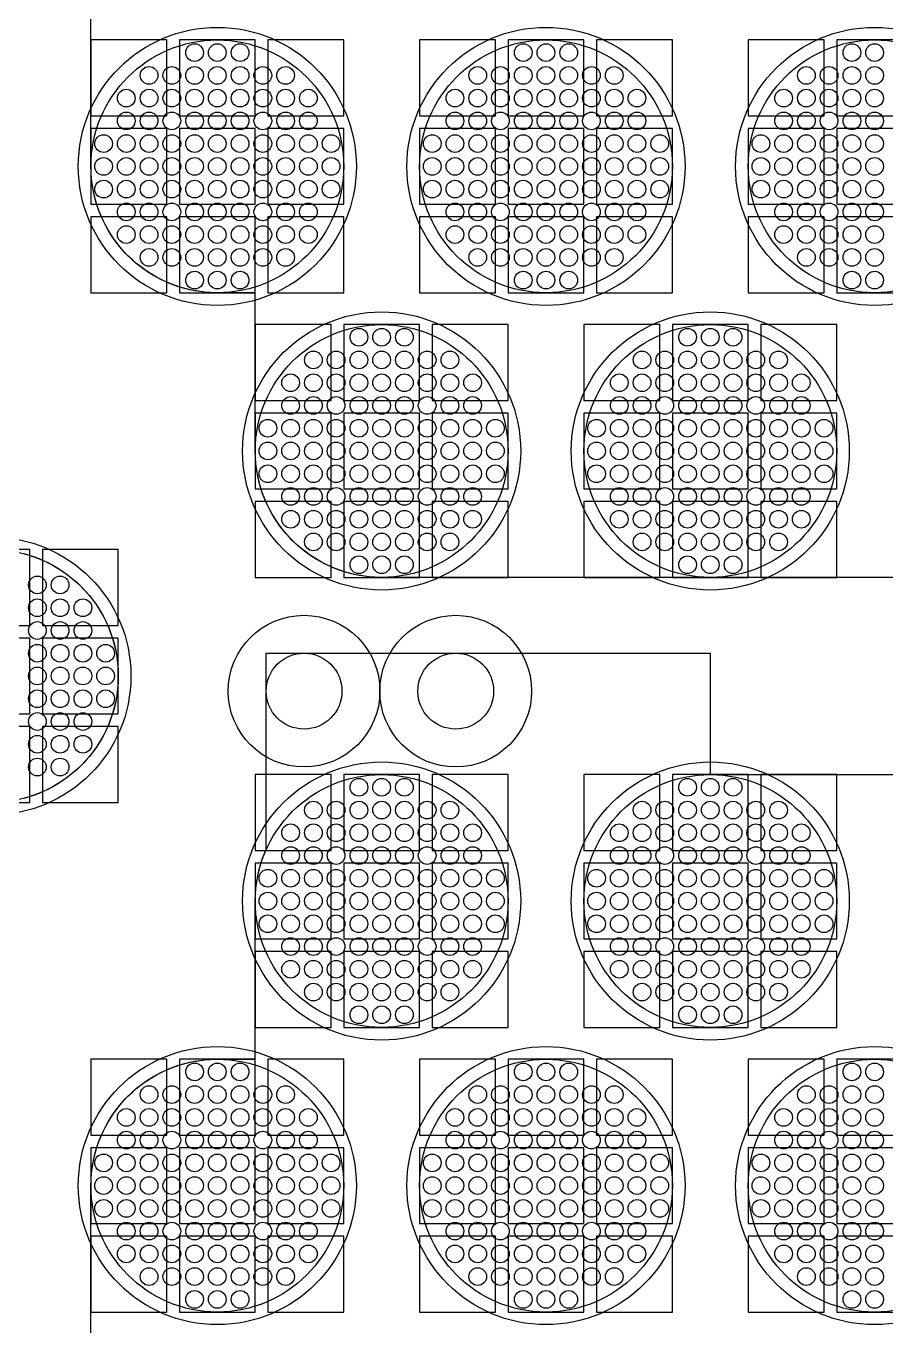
# Model space of a CAD drawing. Extents: x -49 to 54, y -38 to 38.
# Drawn here: x -27.2 to -23.79, y -13.57 to -8.43 of the extents above; entities that cross this region are included whole.
import ezdxf

# ---------------------------------------------------------------- set-up
doc = ezdxf.new("R2010")
doc.units = 0
for name, color, linetype in [('ADHESIVE_VIA_OPENINGS', 30, 'CONTINUOUS'), ('BACK_LAYER', 5, 'CONTINUOUS'), ('COND_LAYER_LOWER_ELECTRODE', 6, 'CONTINUOUS'), ('CONDUCTIVE_LAYER_BACK_LAYER', 2, 'CONTINUOUS'), ('EMITTER', 3, 'CONTINUOUS'), ('LOWER_ELECTRODE', 1, 'CONTINUOUS'), ('SUBSTRATE_VIA', 4, 'CONTINUOUS')]:
    doc.layers.add(name, color=color, linetype=linetype)

msp = doc.modelspace()

# ---------------------------------------------------------------- linework, layer by layer
at = {"layer": 'ADHESIVE_VIA_OPENINGS'}
for centre in [(-26.0953, -11.0564), (-25.4953, -11.0564)]:
    msp.add_circle(centre, 0.3, dxfattribs=at)
at = {"layer": 'BACK_LAYER'}
for points in [[(-26.9384, -8.7805), (-26.6384, -8.7805), (-26.6384, -8.4805), (-26.9384, -8.4805)], [(-26.5884, -8.7805), (-26.2884, -8.7805), (-26.2884, -8.4805), (-26.5884, -8.4805)], [(-26.2384, -8.7805), (-25.9384, -8.7805), (-25.9384, -8.4805), (-26.2384, -8.4805)], [(-25.6384, -8.7805), (-25.3384, -8.7805), (-25.3384, -8.4805), (-25.6384, -8.4805)], [(-25.2884, -8.7805), (-24.9884, -8.7805), (-24.9884, -8.4805), (-25.2884, -8.4805)], [(-24.9384, -8.7805), (-24.6384, -8.7805), (-24.6384, -8.4805), (-24.9384, -8.4805)], [(-24.3384, -8.7805), (-24.0384, -8.7805), (-24.0384, -8.4805), (-24.3384, -8.4805)], [(-23.9884, -8.7805), (-23.6884, -8.7805), (-23.6884, -8.4805), (-23.9884, -8.4805)], [(-26.9384, -9.1305), (-26.6384, -9.1305), (-26.6384, -8.8305), (-26.9384, -8.8305)], [(-26.5884, -9.1305), (-26.2884, -9.1305), (-26.2884, -8.8305), (-26.5884, -8.8305)], [(-26.2384, -9.1305), (-25.9384, -9.1305), (-25.9384, -8.8305), (-26.2384, -8.8305)], [(-25.6384, -9.1305), (-25.3384, -9.1305), (-25.3384, -8.8305), (-25.6384, -8.8305)], [(-25.2884, -9.1305), (-24.9884, -9.1305), (-24.9884, -8.8305), (-25.2884, -8.8305)], [(-24.9384, -9.1305), (-24.6384, -9.1305), (-24.6384, -8.8305), (-24.9384, -8.8305)], [(-24.3384, -9.1305), (-24.0384, -9.1305), (-24.0384, -8.8305), (-24.3384, -8.8305)], [(-23.9884, -9.1305), (-23.6884, -9.1305), (-23.6884, -8.8305), (-23.9884, -8.8305)], [(-26.9384, -9.4805), (-26.6384, -9.4805), (-26.6384, -9.1805), (-26.9384, -9.1805)], [(-26.5884, -9.4805), (-26.2884, -9.4805), (-26.2884, -9.1805), (-26.5884, -9.1805)], [(-26.2384, -9.4805), (-25.9384, -9.4805), (-25.9384, -9.1805), (-26.2384, -9.1805)], [(-25.6384, -9.4805), (-25.3384, -9.4805), (-25.3384, -9.1805), (-25.6384, -9.1805)], [(-25.2884, -9.4805), (-24.9884, -9.4805), (-24.9884, -9.1805), (-25.2884, -9.1805)], [(-24.9384, -9.4805), (-24.6384, -9.4805), (-24.6384, -9.1805), (-24.9384, -9.1805)], [(-24.3384, -9.4805), (-24.0384, -9.4805), (-24.0384, -9.1805), (-24.3384, -9.1805)], [(-23.9884, -9.4805), (-23.6884, -9.4805), (-23.6884, -9.1805), (-23.9884, -9.1805)], [(-26.2884, -9.9063), (-25.9884, -9.9063), (-25.9884, -9.6063), (-26.2884, -9.6063)], [(-25.9384, -9.9063), (-25.6384, -9.9063), (-25.6384, -9.6063), (-25.9384, -9.6063)], [(-25.5884, -9.9063), (-25.2884, -9.9063), (-25.2884, -9.6063), (-25.5884, -9.6063)], [(-24.9884, -9.9063), (-24.6884, -9.9063), (-24.6884, -9.6063), (-24.9884, -9.6063)], [(-24.6384, -9.9063), (-24.3384, -9.9063), (-24.3384, -9.6063), (-24.6384, -9.6063)], [(-24.2884, -9.9063), (-23.9884, -9.9063), (-23.9884, -9.6063), (-24.2884, -9.6063)], [(-26.2884, -10.2563), (-25.9884, -10.2563), (-25.9884, -9.9563), (-26.2884, -9.9563)], [(-25.9384, -10.2563), (-25.6384, -10.2563), (-25.6384, -9.9563), (-25.9384, -9.9563)], [(-25.5884, -10.2563), (-25.2884, -10.2563), (-25.2884, -9.9563), (-25.5884, -9.9563)], [(-24.9884, -10.2563), (-24.6884, -10.2563), (-24.6884, -9.9563), (-24.9884, -9.9563)], [(-24.6384, -10.2563), (-24.3384, -10.2563), (-24.3384, -9.9563), (-24.6384, -9.9563)], [(-24.2884, -10.2563), (-23.9884, -10.2563), (-23.9884, -9.9563), (-24.2884, -9.9563)], [(-26.2884, -10.6063), (-25.9884, -10.6063), (-25.9884, -10.3063), (-26.2884, -10.3063)], [(-25.9384, -10.6063), (-25.6384, -10.6063), (-25.6384, -10.3063), (-25.9384, -10.3063)], [(-25.5884, -10.6063), (-25.2884, -10.6063), (-25.2884, -10.3063), (-25.5884, -10.3063)], [(-24.9884, -10.6063), (-24.6884, -10.6063), (-24.6884, -10.3063), (-24.9884, -10.3063)], [(-24.6384, -10.6063), (-24.3384, -10.6063), (-24.3384, -10.3063), (-24.6384, -10.3063)], [(-24.2884, -10.6063), (-23.9884, -10.6063), (-23.9884, -10.3063), (-24.2884, -10.3063)], [(-27.4802, -10.7965), (-27.1802, -10.7965), (-27.1802, -10.4965), (-27.4802, -10.4965)], [(-27.1302, -10.7965), (-26.8302, -10.7965), (-26.8302, -10.4965), (-27.1302, -10.4965)], [(-27.4802, -11.1465), (-27.1802, -11.1465), (-27.1802, -10.8465), (-27.4802, -10.8465)], [(-27.1302, -11.1465), (-26.8302, -11.1465), (-26.8302, -10.8465), (-27.1302, -10.8465)], [(-27.4802, -11.4965), (-27.1802, -11.4965), (-27.1802, -11.1965), (-27.4802, -11.1965)], [(-27.1302, -11.4965), (-26.8302, -11.4965), (-26.8302, -11.1965), (-27.1302, -11.1965)], [(-26.2884, -11.6867), (-25.9884, -11.6867), (-25.9884, -11.3867), (-26.2884, -11.3867)], [(-25.9384, -11.6867), (-25.6384, -11.6867), (-25.6384, -11.3867), (-25.9384, -11.3867)], [(-25.5884, -11.6867), (-25.2884, -11.6867), (-25.2884, -11.3867), (-25.5884, -11.3867)], [(-24.9884, -11.6867), (-24.6884, -11.6867), (-24.6884, -11.3867), (-24.9884, -11.3867)], [(-24.6384, -11.6867), (-24.3384, -11.6867), (-24.3384, -11.3867), (-24.6384, -11.3867)], [(-24.2884, -11.6867), (-23.9884, -11.6867), (-23.9884, -11.3867), (-24.2884, -11.3867)], [(-26.2884, -12.0367), (-25.9884, -12.0367), (-25.9884, -11.7367), (-26.2884, -11.7367)], [(-25.9384, -12.0367), (-25.6384, -12.0367), (-25.6384, -11.7367), (-25.9384, -11.7367)], [(-25.5884, -12.0367), (-25.2884, -12.0367), (-25.2884, -11.7367), (-25.5884, -11.7367)], [(-24.9884, -12.0367), (-24.6884, -12.0367), (-24.6884, -11.7367), (-24.9884, -11.7367)], [(-24.6384, -12.0367), (-24.3384, -12.0367), (-24.3384, -11.7367), (-24.6384, -11.7367)], [(-24.2884, -12.0367), (-23.9884, -12.0367), (-23.9884, -11.7367), (-24.2884, -11.7367)], [(-26.2884, -12.3867), (-25.9884, -12.3867), (-25.9884, -12.0867), (-26.2884, -12.0867)], [(-25.9384, -12.3867), (-25.6384, -12.3867), (-25.6384, -12.0867), (-25.9384, -12.0867)], [(-25.5884, -12.3867), (-25.2884, -12.3867), (-25.2884, -12.0867), (-25.5884, -12.0867)], [(-24.9884, -12.3867), (-24.6884, -12.3867), (-24.6884, -12.0867), (-24.9884, -12.0867)], [(-24.6384, -12.3867), (-24.3384, -12.3867), (-24.3384, -12.0867), (-24.6384, -12.0867)], [(-24.2884, -12.3867), (-23.9884, -12.3867), (-23.9884, -12.0867), (-24.2884, -12.0867)], [(-26.9384, -12.8125), (-26.6384, -12.8125), (-26.6384, -12.5125), (-26.9384, -12.5125)], [(-26.5884, -12.8125), (-26.2884, -12.8125), (-26.2884, -12.5125), (-26.5884, -12.5125)], [(-26.2384, -12.8125), (-25.9384, -12.8125), (-25.9384, -12.5125), (-26.2384, -12.5125)], [(-25.6384, -12.8125), (-25.3384, -12.8125), (-25.3384, -12.5125), (-25.6384, -12.5125)], [(-25.2884, -12.8125), (-24.9884, -12.8125), (-24.9884, -12.5125), (-25.2884, -12.5125)], [(-24.9384, -12.8125), (-24.6384, -12.8125), (-24.6384, -12.5125), (-24.9384, -12.5125)], [(-24.3384, -12.8125), (-24.0384, -12.8125), (-24.0384, -12.5125), (-24.3384, -12.5125)], [(-23.9884, -12.8125), (-23.6884, -12.8125), (-23.6884, -12.5125), (-23.9884, -12.5125)], [(-26.9384, -13.1625), (-26.6384, -13.1625), (-26.6384, -12.8625), (-26.9384, -12.8625)], [(-26.5884, -13.1625), (-26.2884, -13.1625), (-26.2884, -12.8625), (-26.5884, -12.8625)], [(-26.2384, -13.1625), (-25.9384, -13.1625), (-25.9384, -12.8625), (-26.2384, -12.8625)], [(-25.6384, -13.1625), (-25.3384, -13.1625), (-25.3384, -12.8625), (-25.6384, -12.8625)], [(-25.2884, -13.1625), (-24.9884, -13.1625), (-24.9884, -12.8625), (-25.2884, -12.8625)], [(-24.9384, -13.1625), (-24.6384, -13.1625), (-24.6384, -12.8625), (-24.9384, -12.8625)], [(-24.3384, -13.1625), (-24.0384, -13.1625), (-24.0384, -12.8625), (-24.3384, -12.8625)], [(-23.9884, -13.1625), (-23.6884, -13.1625), (-23.6884, -12.8625), (-23.9884, -12.8625)], [(-26.9384, -13.5125), (-26.6384, -13.5125), (-26.6384, -13.2125), (-26.9384, -13.2125)], [(-26.5884, -13.5125), (-26.2884, -13.5125), (-26.2884, -13.2125), (-26.5884, -13.2125)], [(-26.2384, -13.5125), (-25.9384, -13.5125), (-25.9384, -13.2125), (-26.2384, -13.2125)], [(-25.6384, -13.5125), (-25.3384, -13.5125), (-25.3384, -13.2125), (-25.6384, -13.2125)], [(-25.2884, -13.5125), (-24.9884, -13.5125), (-24.9884, -13.2125), (-25.2884, -13.2125)], [(-24.9384, -13.5125), (-24.6384, -13.5125), (-24.6384, -13.2125), (-24.9384, -13.2125)], [(-24.3384, -13.5125), (-24.0384, -13.5125), (-24.0384, -13.2125), (-24.3384, -13.2125)], [(-23.9884, -13.5125), (-23.6884, -13.5125), (-23.6884, -13.2125), (-23.9884, -13.2125)]]:
    msp.add_lwpolyline(points, close=True, dxfattribs=at)
at = {"layer": 'COND_LAYER_LOWER_ELECTRODE'}
for centre in [(-26.4384, -8.9805), (-25.1384, -8.9805), (-23.8384, -8.9805), (-25.7884, -10.1063), (-24.4884, -10.1063), (-27.3302, -10.9965), (-25.7884, -11.8867), (-24.4884, -11.8867), (-26.4384, -13.0125), (-25.1384, -13.0125), (-23.8384, -13.0125)]:
    msp.add_circle(centre, 0.55, dxfattribs=at)
at = {"layer": 'CONDUCTIVE_LAYER_BACK_LAYER'}
for points in [[(-23.1784, -10.6062), (-25.7983, -10.6062), (-25.8182, -10.6054), (-25.838, -10.6038), (-25.8577, -10.6015), (-25.8774, -10.5983), (-25.8969, -10.5944), (-25.9162, -10.5897), (-25.9353, -10.5842), (-25.9542, -10.578), (-25.9728, -10.5711), (-25.9911, -10.5634), (-26.0091, -10.5549), (-26.0268, -10.5458), (-26.0441, -10.536), (-26.061, -10.5255), (-26.0774, -10.5143), (-26.0934, -10.5025), (-26.1089, -10.49), (-26.1239, -10.477), (-26.1384, -10.4634), (-26.1523, -10.4492), (-26.1656, -10.4344), (-26.1784, -10.4192), (-26.1905, -10.4034), (-26.202, -10.3872), (-26.2129, -10.3705), (-26.223, -10.3534), (-26.2325, -10.336), (-26.2413, -10.3181), (-26.2493, -10.2999), (-26.2567, -10.2815), (-26.2633, -10.2627), (-26.2691, -10.2437), (-26.2742, -10.2245), (-26.2785, -10.2051), (-26.2821, -10.1855), (-26.2848, -10.1658), (-26.2868, -10.146), (-26.288, -10.1262), (-26.2884, -10.1063), (-26.2884, -9.4804), (-26.4483, -9.4804), (-26.4682, -9.4796), (-26.488, -9.478), (-26.5077, -9.4756), (-26.5274, -9.4725), (-26.5469, -9.4686), (-26.5662, -9.4639), (-26.5853, -9.4584), (-26.6042, -9.4522), (-26.6228, -9.4452), (-26.6411, -9.4375), (-26.6591, -9.4291), (-26.6768, -9.42), (-26.6941, -9.4101), (-26.711, -9.3996), (-26.7274, -9.3885), (-26.7434, -9.3767), (-26.7589, -9.3642), (-26.7739, -9.3512), (-26.7884, -9.3375), (-26.8023, -9.3233), (-26.8156, -9.3086), (-26.8284, -9.2933), (-26.8405, -9.2776), (-26.852, -9.2614), (-26.8629, -9.2447), (-26.873, -9.2276), (-26.8825, -9.2101), (-26.8913, -9.1923), (-26.8993, -9.1741), (-26.9067, -9.1556), (-26.9133, -9.1369), (-26.9191, -9.1179), (-26.9242, -9.0987), (-26.9285, -9.0792), (-26.9321, -9.0597), (-26.9348, -9.04), (-26.9368, -9.0202), (-26.938, -9.0004), (-26.9384, -8.9805), (-26.9384, -8.3545)], [(-27.2024, -10.5131), (-27.1833, -10.5186), (-27.1644, -10.5248), (-27.1458, -10.5318), (-27.1275, -10.5395), (-27.1094, -10.5479), (-27.0918, -10.557), (-27.0745, -10.5668), (-27.0576, -10.5773), (-27.0412, -10.5885), (-27.0252, -10.6003), (-27.0097, -10.6128), (-26.9947, -10.6258), (-26.9802, -10.6395), (-26.9663, -10.6537), (-26.9529, -10.6684), (-26.9402, -10.6837), (-26.9281, -10.6994), (-26.9166, -10.7156), (-26.9057, -10.7323), (-26.8956, -10.7494), (-26.8861, -10.7669), (-26.8773, -10.7847), (-26.8692, -10.8029), (-26.8619, -10.8213), (-26.8553, -10.8401), (-26.8495, -10.8591), (-26.8444, -10.8783), (-26.8401, -10.8977), (-26.8365, -10.9173), (-26.8338, -10.937), (-26.8318, -10.9568), (-26.8306, -10.9766), (-26.8302, -10.9965), (-26.8306, -11.0164), (-26.8318, -11.0362), (-26.8338, -11.056), (-26.8365, -11.0757), (-26.8401, -11.0953), (-26.8444, -11.1147), (-26.8495, -11.1339), (-26.8553, -11.1529), (-26.8619, -11.1717), (-26.8692, -11.1901), (-26.8773, -11.2083), (-26.8861, -11.2262), (-26.8956, -11.2436), (-26.9057, -11.2607), (-26.9166, -11.2774), (-26.9281, -11.2936), (-26.9402, -11.3094), (-26.9529, -11.3246), (-26.9663, -11.3394), (-26.9802, -11.3536), (-26.9947, -11.3672), (-27.0097, -11.3802), (-27.0252, -11.3927), (-27.0412, -11.4045), (-27.0576, -11.4157), (-27.0745, -11.4262), (-27.0918, -11.436), (-27.1094, -11.4451), (-27.1275, -11.4535), (-27.1458, -11.4612), (-27.1644, -11.4682), (-27.1833, -11.4744), (-27.2024, -11.4799)], [(-26.9384, -13.6385), (-26.9384, -13.0125), (-26.938, -12.9927), (-26.9368, -12.9728), (-26.9348, -12.953), (-26.9321, -12.9333), (-26.9285, -12.9138), (-26.9242, -12.8944), (-26.9191, -12.8751), (-26.9133, -12.8561), (-26.9067, -12.8374), (-26.8993, -12.8189), (-26.8913, -12.8007), (-26.8825, -12.7829), (-26.873, -12.7654), (-26.8629, -12.7483), (-26.852, -12.7317), (-26.8405, -12.7154), (-26.8284, -12.6997), (-26.8156, -12.6844), (-26.8023, -12.6697), (-26.7884, -12.6555), (-26.7739, -12.6418), (-26.7589, -12.6288), (-26.7434, -12.6164), (-26.7274, -12.6045), (-26.711, -12.5934), (-26.6941, -12.5829), (-26.6768, -12.573), (-26.6591, -12.5639), (-26.6411, -12.5555), (-26.6228, -12.5478), (-26.6042, -12.5408), (-26.5853, -12.5346), (-26.5662, -12.5291), (-26.5469, -12.5244), (-26.5274, -12.5205), (-26.5077, -12.5174), (-26.488, -12.515), (-26.4682, -12.5134), (-26.4483, -12.5126), (-26.2884, -12.5126), (-26.2884, -11.8867), (-26.288, -11.8668), (-26.2868, -11.847), (-26.2848, -11.8272), (-26.2821, -11.8075), (-26.2785, -11.7879), (-26.2742, -11.7685), (-26.2691, -11.7493), (-26.2633, -11.7303), (-26.2567, -11.7115), (-26.2493, -11.6931), (-26.2453, -11.6839), (-26.2453, -10.9064), (-24.4884, -10.9064), (-24.4884, -11.3868), (-23.1784, -11.3868)]]:
    msp.add_lwpolyline(points, dxfattribs=at)
at = {"layer": 'EMITTER'}
for centre in [(-26.4384, -8.9805), (-25.1384, -8.9805), (-23.8384, -8.9805), (-25.7884, -10.1063), (-24.4884, -10.1063), (-27.3302, -10.9965), (-25.7884, -11.8867), (-24.4884, -11.8867), (-26.4384, -13.0125), (-25.1384, -13.0125), (-23.8384, -13.0125)]:
    msp.add_circle(centre, 0.5, dxfattribs=at)
at = {"layer": 'LOWER_ELECTRODE'}
for centre in [(-26.5284, -8.5305), (-26.4384, -8.5305), (-26.3484, -8.5305), (-25.2284, -8.5305), (-25.1384, -8.5305), (-25.0484, -8.5305), (-23.9284, -8.5305), (-23.8384, -8.5305), (-26.7084, -8.6205), (-26.6184, -8.6205), (-26.5284, -8.6205), (-26.4384, -8.6205), (-26.3484, -8.6205), (-26.2584, -8.6205), (-26.1684, -8.6205), (-25.4084, -8.6205), (-25.3184, -8.6205), (-25.2284, -8.6205), (-25.1384, -8.6205), (-25.0484, -8.6205), (-24.9584, -8.6205), (-24.8684, -8.6205), (-24.1084, -8.6205), (-24.0184, -8.6205), (-23.9284, -8.6205), (-23.8384, -8.6205), (-26.7984, -8.7105), (-26.7084, -8.7105), (-26.6184, -8.7105), (-26.5284, -8.7105), (-26.4384, -8.7105), (-26.3484, -8.7105), (-26.2584, -8.7105), (-26.1684, -8.7105), (-26.0784, -8.7105), (-25.4984, -8.7105), (-25.4084, -8.7105), (-25.3184, -8.7105), (-25.2284, -8.7105), (-25.1384, -8.7105), (-25.0484, -8.7105), (-24.9584, -8.7105), (-24.8684, -8.7105), (-24.7784, -8.7105), (-24.1984, -8.7105), (-24.1084, -8.7105), (-24.0184, -8.7105), (-23.9284, -8.7105), (-23.8384, -8.7105), (-26.7984, -8.8005), (-26.7084, -8.8005), (-26.6184, -8.8005), (-26.5284, -8.8005), (-26.4384, -8.8005), (-26.3484, -8.8005), (-26.2584, -8.8005), (-26.1684, -8.8005), (-26.0784, -8.8005), (-25.4984, -8.8005), (-25.4084, -8.8005), (-25.3184, -8.8005), (-25.2284, -8.8005), (-25.1384, -8.8005), (-25.0484, -8.8005), (-24.9584, -8.8005), (-24.8684, -8.8005), (-24.7784, -8.8005), (-24.1984, -8.8005), (-24.1084, -8.8005), (-24.0184, -8.8005), (-23.9284, -8.8005), (-23.8384, -8.8005), (-26.8884, -8.8905), (-26.7984, -8.8905), (-26.7084, -8.8905), (-26.6184, -8.8905), (-26.5284, -8.8905), (-26.4384, -8.8905), (-26.3484, -8.8905), (-26.2584, -8.8905), (-26.1684, -8.8905), (-26.0784, -8.8905), (-25.9884, -8.8905), (-25.5884, -8.8905), (-25.4984, -8.8905), (-25.4084, -8.8905), (-25.3184, -8.8905), (-25.2284, -8.8905), (-25.1384, -8.8905), (-25.0484, -8.8905), (-24.9584, -8.8905), (-24.8684, -8.8905), (-24.7784, -8.8905), (-24.6884, -8.8905), (-24.2884, -8.8905), (-24.1984, -8.8905), (-24.1084, -8.8905), (-24.0184, -8.8905), (-23.9284, -8.8905), (-23.8384, -8.8905), (-26.8884, -8.9805), (-26.7984, -8.9805), (-26.7084, -8.9805), (-26.6184, -8.9805), (-26.5284, -8.9805), (-26.4384, -8.9805), (-26.3484, -8.9805), (-26.2584, -8.9805), (-26.1684, -8.9805), (-26.0784, -8.9805), (-25.9884, -8.9805), (-25.5884, -8.9805), (-25.4984, -8.9805), (-25.4084, -8.9805), (-25.3184, -8.9805), (-25.2284, -8.9805), (-25.1384, -8.9805), (-25.0484, -8.9805), (-24.9584, -8.9805), (-24.8684, -8.9805), (-24.7784, -8.9805), (-24.6884, -8.9805), (-24.2884, -8.9805), (-24.1984, -8.9805), (-24.1084, -8.9805), (-24.0184, -8.9805), (-23.9284, -8.9805), (-23.8384, -8.9805), (-26.8884, -9.0705), (-26.7984, -9.0705), (-26.7084, -9.0705), (-26.6184, -9.0705), (-26.5284, -9.0705), (-26.4384, -9.0705), (-26.3484, -9.0705), (-26.2584, -9.0705), (-26.1684, -9.0705), (-26.0784, -9.0705), (-25.9884, -9.0705), (-25.5884, -9.0705), (-25.4984, -9.0705), (-25.4084, -9.0705), (-25.3184, -9.0705), (-25.2284, -9.0705), (-25.1384, -9.0705), (-25.0484, -9.0705), (-24.9584, -9.0705), (-24.8684, -9.0705), (-24.7784, -9.0705), (-24.6884, -9.0705), (-24.2884, -9.0705), (-24.1984, -9.0705), (-24.1084, -9.0705), (-24.0184, -9.0705), (-23.9284, -9.0705), (-23.8384, -9.0705), (-26.7984, -9.1605), (-26.7084, -9.1605), (-26.6184, -9.1605), (-26.5284, -9.1605), (-26.4384, -9.1605), (-26.3484, -9.1605), (-26.2584, -9.1605), (-26.1684, -9.1605), (-26.0784, -9.1605), (-25.4984, -9.1605), (-25.4084, -9.1605), (-25.3184, -9.1605), (-25.2284, -9.1605), (-25.1384, -9.1605), (-25.0484, -9.1605), (-24.9584, -9.1605), (-24.8684, -9.1605), (-24.7784, -9.1605), (-24.1984, -9.1605), (-24.1084, -9.1605), (-24.0184, -9.1605), (-23.9284, -9.1605), (-23.8384, -9.1605), (-26.7984, -9.2505), (-26.7084, -9.2505), (-26.6184, -9.2505), (-26.5284, -9.2505), (-26.4384, -9.2505), (-26.3484, -9.2505), (-26.2584, -9.2505), (-26.1684, -9.2505), (-26.0784, -9.2505), (-25.4984, -9.2505), (-25.4084, -9.2505), (-25.3184, -9.2505), (-25.2284, -9.2505), (-25.1384, -9.2505), (-25.0484, -9.2505), (-24.9584, -9.2505), (-24.8684, -9.2505), (-24.7784, -9.2505), (-24.1984, -9.2505), (-24.1084, -9.2505), (-24.0184, -9.2505), (-23.9284, -9.2505), (-23.8384, -9.2505), (-26.7084, -9.3405), (-26.6184, -9.3405), (-26.5284, -9.3405), (-26.4384, -9.3405), (-26.3484, -9.3405), (-26.2584, -9.3405), (-26.1684, -9.3405), (-25.4084, -9.3405), (-25.3184, -9.3405), (-25.2284, -9.3405), (-25.1384, -9.3405), (-25.0484, -9.3405), (-24.9584, -9.3405), (-24.8684, -9.3405), (-24.1084, -9.3405), (-24.0184, -9.3405), (-23.9284, -9.3405), (-23.8384, -9.3405), (-26.5284, -9.4305), (-26.4384, -9.4305), (-26.3484, -9.4305), (-25.2284, -9.4305), (-25.1384, -9.4305), (-25.0484, -9.4305), (-23.9284, -9.4305), (-23.8384, -9.4305), (-25.8784, -9.6563), (-25.7884, -9.6563), (-25.6984, -9.6563), (-24.5784, -9.6563), (-24.4884, -9.6563), (-24.3984, -9.6563), (-26.0584, -9.7463), (-25.9684, -9.7463), (-25.8784, -9.7463), (-25.7884, -9.7463), (-25.6984, -9.7463), (-25.6084, -9.7463), (-25.5184, -9.7463), (-24.7584, -9.7463), (-24.6684, -9.7463), (-24.5784, -9.7463), (-24.4884, -9.7463), (-24.3984, -9.7463), (-24.3084, -9.7463), (-24.2184, -9.7463), (-26.1484, -9.8363), (-26.0584, -9.8363), (-25.9684, -9.8363), (-25.8784, -9.8363), (-25.7884, -9.8363), (-25.6984, -9.8363), (-25.6084, -9.8363), (-25.5184, -9.8363), (-25.4284, -9.8363), (-24.8484, -9.8363), (-24.7584, -9.8363), (-24.6684, -9.8363), (-24.5784, -9.8363), (-24.4884, -9.8363), (-24.3984, -9.8363), (-24.3084, -9.8363), (-24.2184, -9.8363), (-24.1284, -9.8363), (-26.1484, -9.9263), (-26.0584, -9.9263), (-25.9684, -9.9263), (-25.8784, -9.9263), (-25.7884, -9.9263), (-25.6984, -9.9263), (-25.6084, -9.9263), (-25.5184, -9.9263), (-25.4284, -9.9263), (-24.8484, -9.9263), (-24.7584, -9.9263), (-24.6684, -9.9263), (-24.5784, -9.9263), (-24.4884, -9.9263), (-24.3984, -9.9263), (-24.3084, -9.9263), (-24.2184, -9.9263), (-24.1284, -9.9263), (-26.2384, -10.0163), (-26.1484, -10.0163), (-26.0584, -10.0163), (-25.9684, -10.0163), (-25.8784, -10.0163), (-25.7884, -10.0163), (-25.6984, -10.0163), (-25.6084, -10.0163), (-25.5184, -10.0163), (-25.4284, -10.0163), (-25.3384, -10.0163), (-24.9384, -10.0163), (-24.8484, -10.0163), (-24.7584, -10.0163), (-24.6684, -10.0163), (-24.5784, -10.0163), (-24.4884, -10.0163), (-24.3984, -10.0163), (-24.3084, -10.0163), (-24.2184, -10.0163), (-24.1284, -10.0163), (-24.0384, -10.0163), (-26.2384, -10.1063), (-26.1484, -10.1063), (-26.0584, -10.1063), (-25.9684, -10.1063), (-25.8784, -10.1063), (-25.7884, -10.1063), (-25.6984, -10.1063), (-25.6084, -10.1063), (-25.5184, -10.1063), (-25.4284, -10.1063), (-25.3384, -10.1063), (-24.9384, -10.1063), (-24.8484, -10.1063), (-24.7584, -10.1063), (-24.6684, -10.1063), (-24.5784, -10.1063), (-24.4884, -10.1063), (-24.3984, -10.1063), (-24.3084, -10.1063), (-24.2184, -10.1063), (-24.1284, -10.1063), (-24.0384, -10.1063), (-26.2384, -10.1963), (-26.1484, -10.1963), (-26.0584, -10.1963), (-25.9684, -10.1963), (-25.8784, -10.1963), (-25.7884, -10.1963), (-25.6984, -10.1963), (-25.6084, -10.1963), (-25.5184, -10.1963), (-25.4284, -10.1963), (-25.3384, -10.1963), (-24.9384, -10.1963), (-24.8484, -10.1963), (-24.7584, -10.1963), (-24.6684, -10.1963), (-24.5784, -10.1963), (-24.4884, -10.1963), (-24.3984, -10.1963), (-24.3084, -10.1963), (-24.2184, -10.1963), (-24.1284, -10.1963), (-24.0384, -10.1963), (-26.1484, -10.2863), (-26.0584, -10.2863), (-25.9684, -10.2863), (-25.8784, -10.2863), (-25.7884, -10.2863), (-25.6984, -10.2863), (-25.6084, -10.2863), (-25.5184, -10.2863), (-25.4284, -10.2863), (-24.8484, -10.2863), (-24.7584, -10.2863), (-24.6684, -10.2863), (-24.5784, -10.2863), (-24.4884, -10.2863), (-24.3984, -10.2863), (-24.3084, -10.2863), (-24.2184, -10.2863), (-24.1284, -10.2863), (-26.1484, -10.3763), (-26.0584, -10.3763), (-25.9684, -10.3763), (-25.8784, -10.3763), (-25.7884, -10.3763), (-25.6984, -10.3763), (-25.6084, -10.3763), (-25.5184, -10.3763), (-25.4284, -10.3763), (-24.8484, -10.3763), (-24.7584, -10.3763), (-24.6684, -10.3763), (-24.5784, -10.3763), (-24.4884, -10.3763), (-24.3984, -10.3763), (-24.3084, -10.3763), (-24.2184, -10.3763), (-24.1284, -10.3763), (-26.0584, -10.4663), (-25.9684, -10.4663), (-25.8784, -10.4663), (-25.7884, -10.4663), (-25.6984, -10.4663), (-25.6084, -10.4663), (-25.5184, -10.4663), (-24.7584, -10.4663), (-24.6684, -10.4663), (-24.5784, -10.4663), (-24.4884, -10.4663), (-24.3984, -10.4663), (-24.3084, -10.4663), (-24.2184, -10.4663), (-25.8784, -10.5563), (-25.7884, -10.5563), (-25.6984, -10.5563), (-24.5784, -10.5563), (-24.4884, -10.5563), (-24.3984, -10.5563), (-27.1502, -10.6365), (-27.0602, -10.6365), (-27.1502, -10.7265), (-27.0602, -10.7265), (-26.9702, -10.7265), (-27.1502, -10.8165), (-27.0602, -10.8165), (-26.9702, -10.8165), (-27.1502, -10.9065), (-27.0602, -10.9065), (-26.9702, -10.9065), (-26.8802, -10.9065), (-27.1502, -10.9965), (-27.0602, -10.9965), (-26.9702, -10.9965), (-26.8802, -10.9965), (-27.1502, -11.0865), (-27.0602, -11.0865), (-26.9702, -11.0865), (-26.8802, -11.0865), (-27.1502, -11.1765), (-27.0602, -11.1765), (-26.9702, -11.1765), (-27.1502, -11.2665), (-27.0602, -11.2665), (-26.9702, -11.2665), (-27.1502, -11.3565), (-27.0602, -11.3565), (-25.8784, -11.4367), (-25.7884, -11.4367), (-25.6984, -11.4367), (-24.5784, -11.4367), (-24.4884, -11.4367), (-24.3984, -11.4367), (-26.0584, -11.5267), (-25.9684, -11.5267), (-25.8784, -11.5267), (-25.7884, -11.5267), (-25.6984, -11.5267), (-25.6084, -11.5267), (-25.5184, -11.5267), (-24.7584, -11.5267), (-24.6684, -11.5267), (-24.5784, -11.5267), (-24.4884, -11.5267), (-24.3984, -11.5267), (-24.3084, -11.5267), (-24.2184, -11.5267), (-26.1484, -11.6167), (-26.0584, -11.6167), (-25.9684, -11.6167), (-25.8784, -11.6167), (-25.7884, -11.6167), (-25.6984, -11.6167), (-25.6084, -11.6167), (-25.5184, -11.6167), (-25.4284, -11.6167), (-24.8484, -11.6167), (-24.7584, -11.6167), (-24.6684, -11.6167), (-24.5784, -11.6167), (-24.4884, -11.6167), (-24.3984, -11.6167), (-24.3084, -11.6167), (-24.2184, -11.6167), (-24.1284, -11.6167), (-26.1484, -11.7067), (-26.0584, -11.7067), (-25.9684, -11.7067), (-25.8784, -11.7067), (-25.7884, -11.7067), (-25.6984, -11.7067), (-25.6084, -11.7067), (-25.5184, -11.7067), (-25.4284, -11.7067), (-24.8484, -11.7067), (-24.7584, -11.7067), (-24.6684, -11.7067), (-24.5784, -11.7067), (-24.4884, -11.7067), (-24.3984, -11.7067), (-24.3084, -11.7067), (-24.2184, -11.7067), (-24.1284, -11.7067), (-26.2384, -11.7967), (-26.1484, -11.7967), (-26.0584, -11.7967), (-25.9684, -11.7967), (-25.8784, -11.7967), (-25.7884, -11.7967), (-25.6984, -11.7967), (-25.6084, -11.7967), (-25.5184, -11.7967), (-25.4284, -11.7967), (-25.3384, -11.7967), (-24.9384, -11.7967), (-24.8484, -11.7967), (-24.7584, -11.7967), (-24.6684, -11.7967), (-24.5784, -11.7967), (-24.4884, -11.7967), (-24.3984, -11.7967), (-24.3084, -11.7967), (-24.2184, -11.7967), (-24.1284, -11.7967), (-24.0384, -11.7967), (-26.2384, -11.8867), (-26.1484, -11.8867), (-26.0584, -11.8867), (-25.9684, -11.8867), (-25.8784, -11.8867), (-25.7884, -11.8867), (-25.6984, -11.8867), (-25.6084, -11.8867), (-25.5184, -11.8867), (-25.4284, -11.8867), (-25.3384, -11.8867), (-24.9384, -11.8867), (-24.8484, -11.8867), (-24.7584, -11.8867), (-24.6684, -11.8867), (-24.5784, -11.8867), (-24.4884, -11.8867), (-24.3984, -11.8867), (-24.3084, -11.8867), (-24.2184, -11.8867), (-24.1284, -11.8867), (-24.0384, -11.8867), (-26.2384, -11.9767), (-26.1484, -11.9767), (-26.0584, -11.9767), (-25.9684, -11.9767), (-25.8784, -11.9767), (-25.7884, -11.9767), (-25.6984, -11.9767), (-25.6084, -11.9767), (-25.5184, -11.9767), (-25.4284, -11.9767), (-25.3384, -11.9767), (-24.9384, -11.9767), (-24.8484, -11.9767), (-24.7584, -11.9767), (-24.6684, -11.9767), (-24.5784, -11.9767), (-24.4884, -11.9767), (-24.3984, -11.9767), (-24.3084, -11.9767), (-24.2184, -11.9767), (-24.1284, -11.9767), (-24.0384, -11.9767), (-26.1484, -12.0667), (-26.0584, -12.0667), (-25.9684, -12.0667), (-25.8784, -12.0667), (-25.7884, -12.0667), (-25.6984, -12.0667), (-25.6084, -12.0667), (-25.5184, -12.0667), (-25.4284, -12.0667), (-24.8484, -12.0667), (-24.7584, -12.0667), (-24.6684, -12.0667), (-24.5784, -12.0667), (-24.4884, -12.0667), (-24.3984, -12.0667), (-24.3084, -12.0667), (-24.2184, -12.0667), (-24.1284, -12.0667), (-26.1484, -12.1567), (-26.0584, -12.1567), (-25.9684, -12.1567), (-25.8784, -12.1567), (-25.7884, -12.1567), (-25.6984, -12.1567), (-25.6084, -12.1567), (-25.5184, -12.1567), (-25.4284, -12.1567), (-24.8484, -12.1567), (-24.7584, -12.1567), (-24.6684, -12.1567), (-24.5784, -12.1567), (-24.4884, -12.1567), (-24.3984, -12.1567), (-24.3084, -12.1567), (-24.2184, -12.1567), (-24.1284, -12.1567), (-26.0584, -12.2467), (-25.9684, -12.2467), (-25.8784, -12.2467), (-25.7884, -12.2467), (-25.6984, -12.2467), (-25.6084, -12.2467), (-25.5184, -12.2467), (-24.7584, -12.2467), (-24.6684, -12.2467), (-24.5784, -12.2467), (-24.4884, -12.2467), (-24.3984, -12.2467), (-24.3084, -12.2467), (-24.2184, -12.2467), (-25.8784, -12.3367), (-25.7884, -12.3367), (-25.6984, -12.3367), (-24.5784, -12.3367), (-24.4884, -12.3367), (-24.3984, -12.3367), (-26.5284, -12.5625), (-26.4384, -12.5625), (-26.3484, -12.5625), (-25.2284, -12.5625), (-25.1384, -12.5625), (-25.0484, -12.5625), (-23.9284, -12.5625), (-23.8384, -12.5625), (-26.7084, -12.6525), (-26.6184, -12.6525), (-26.5284, -12.6525), (-26.4384, -12.6525), (-26.3484, -12.6525), (-26.2584, -12.6525), (-26.1684, -12.6525), (-25.4084, -12.6525), (-25.3184, -12.6525), (-25.2284, -12.6525), (-25.1384, -12.6525), (-25.0484, -12.6525), (-24.9584, -12.6525), (-24.8684, -12.6525), (-24.1084, -12.6525), (-24.0184, -12.6525), (-23.9284, -12.6525), (-23.8384, -12.6525), (-26.7984, -12.7425), (-26.7084, -12.7425), (-26.6184, -12.7425), (-26.5284, -12.7425), (-26.4384, -12.7425), (-26.3484, -12.7425), (-26.2584, -12.7425), (-26.1684, -12.7425), (-26.0784, -12.7425), (-25.4984, -12.7425), (-25.4084, -12.7425), (-25.3184, -12.7425), (-25.2284, -12.7425), (-25.1384, -12.7425), (-25.0484, -12.7425), (-24.9584, -12.7425), (-24.8684, -12.7425), (-24.7784, -12.7425), (-24.1984, -12.7425), (-24.1084, -12.7425), (-24.0184, -12.7425), (-23.9284, -12.7425), (-23.8384, -12.7425), (-26.7984, -12.8325), (-26.7084, -12.8325), (-26.6184, -12.8325), (-26.5284, -12.8325), (-26.4384, -12.8325), (-26.3484, -12.8325), (-26.2584, -12.8325), (-26.1684, -12.8325), (-26.0784, -12.8325), (-25.4984, -12.8325), (-25.4084, -12.8325), (-25.3184, -12.8325), (-25.2284, -12.8325), (-25.1384, -12.8325), (-25.0484, -12.8325), (-24.9584, -12.8325), (-24.8684, -12.8325), (-24.7784, -12.8325), (-24.1984, -12.8325), (-24.1084, -12.8325), (-24.0184, -12.8325), (-23.9284, -12.8325), (-23.8384, -12.8325), (-26.8884, -12.9225), (-26.7984, -12.9225), (-26.7084, -12.9225), (-26.6184, -12.9225), (-26.5284, -12.9225), (-26.4384, -12.9225), (-26.3484, -12.9225), (-26.2584, -12.9225), (-26.1684, -12.9225), (-26.0784, -12.9225), (-25.9884, -12.9225), (-25.5884, -12.9225), (-25.4984, -12.9225), (-25.4084, -12.9225), (-25.3184, -12.9225), (-25.2284, -12.9225), (-25.1384, -12.9225), (-25.0484, -12.9225), (-24.9584, -12.9225), (-24.8684, -12.9225), (-24.7784, -12.9225), (-24.6884, -12.9225), (-24.2884, -12.9225), (-24.1984, -12.9225), (-24.1084, -12.9225), (-24.0184, -12.9225), (-23.9284, -12.9225), (-23.8384, -12.9225), (-26.8884, -13.0125), (-26.7984, -13.0125), (-26.7084, -13.0125), (-26.6184, -13.0125), (-26.5284, -13.0125), (-26.4384, -13.0125), (-26.3484, -13.0125), (-26.2584, -13.0125), (-26.1684, -13.0125), (-26.0784, -13.0125), (-25.9884, -13.0125), (-25.5884, -13.0125), (-25.4984, -13.0125), (-25.4084, -13.0125), (-25.3184, -13.0125), (-25.2284, -13.0125), (-25.1384, -13.0125), (-25.0484, -13.0125), (-24.9584, -13.0125), (-24.8684, -13.0125), (-24.7784, -13.0125), (-24.6884, -13.0125), (-24.2884, -13.0125), (-24.1984, -13.0125), (-24.1084, -13.0125), (-24.0184, -13.0125), (-23.9284, -13.0125), (-23.8384, -13.0125), (-26.8884, -13.1025), (-26.7984, -13.1025), (-26.7084, -13.1025), (-26.6184, -13.1025), (-26.5284, -13.1025), (-26.4384, -13.1025), (-26.3484, -13.1025), (-26.2584, -13.1025), (-26.1684, -13.1025), (-26.0784, -13.1025), (-25.9884, -13.1025), (-25.5884, -13.1025), (-25.4984, -13.1025), (-25.4084, -13.1025), (-25.3184, -13.1025), (-25.2284, -13.1025), (-25.1384, -13.1025), (-25.0484, -13.1025), (-24.9584, -13.1025), (-24.8684, -13.1025), (-24.7784, -13.1025), (-24.6884, -13.1025), (-24.2884, -13.1025), (-24.1984, -13.1025), (-24.1084, -13.1025), (-24.0184, -13.1025), (-23.9284, -13.1025), (-23.8384, -13.1025), (-26.7984, -13.1925), (-26.7084, -13.1925), (-26.6184, -13.1925), (-26.5284, -13.1925), (-26.4384, -13.1925), (-26.3484, -13.1925), (-26.2584, -13.1925), (-26.1684, -13.1925), (-26.0784, -13.1925), (-25.4984, -13.1925), (-25.4084, -13.1925), (-25.3184, -13.1925), (-25.2284, -13.1925), (-25.1384, -13.1925), (-25.0484, -13.1925), (-24.9584, -13.1925), (-24.8684, -13.1925), (-24.7784, -13.1925), (-24.1984, -13.1925), (-24.1084, -13.1925), (-24.0184, -13.1925), (-23.9284, -13.1925), (-23.8384, -13.1925), (-26.7984, -13.2825), (-26.7084, -13.2825), (-26.6184, -13.2825), (-26.5284, -13.2825), (-26.4384, -13.2825), (-26.3484, -13.2825), (-26.2584, -13.2825), (-26.1684, -13.2825), (-26.0784, -13.2825), (-25.4984, -13.2825), (-25.4084, -13.2825), (-25.3184, -13.2825), (-25.2284, -13.2825), (-25.1384, -13.2825), (-25.0484, -13.2825), (-24.9584, -13.2825), (-24.8684, -13.2825), (-24.7784, -13.2825), (-24.1984, -13.2825), (-24.1084, -13.2825), (-24.0184, -13.2825), (-23.9284, -13.2825), (-23.8384, -13.2825), (-26.7084, -13.3725), (-26.6184, -13.3725), (-26.5284, -13.3725), (-26.4384, -13.3725), (-26.3484, -13.3725), (-26.2584, -13.3725), (-26.1684, -13.3725), (-25.4084, -13.3725), (-25.3184, -13.3725), (-25.2284, -13.3725), (-25.1384, -13.3725), (-25.0484, -13.3725), (-24.9584, -13.3725), (-24.8684, -13.3725), (-24.1084, -13.3725), (-24.0184, -13.3725), (-23.9284, -13.3725), (-23.8384, -13.3725), (-26.5284, -13.4625), (-26.4384, -13.4625), (-26.3484, -13.4625), (-25.2284, -13.4625), (-25.1384, -13.4625), (-25.0484, -13.4625), (-23.9284, -13.4625), (-23.8384, -13.4625)]:
    msp.add_circle(centre, 0.035, dxfattribs=at)
at = {"layer": 'SUBSTRATE_VIA'}
for centre in [(-26.0953, -11.0564), (-25.4953, -11.0564)]:
    msp.add_circle(centre, 0.15, dxfattribs=at)

doc.saveas('drawing.dxf')
